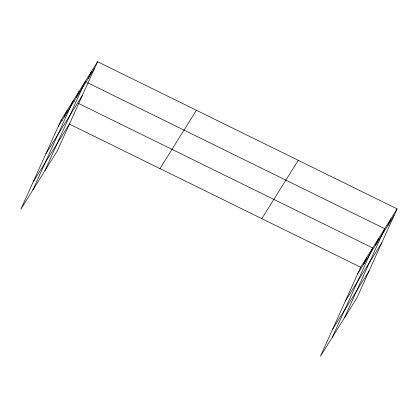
<?xml version="1.0" encoding="UTF-8"?>
<svg xmlns="http://www.w3.org/2000/svg" width="418" height="418" viewBox="0 0 418 418"><rect width="100%" height="100%" fill="white"/><g stroke="black" fill="none" stroke-linecap="round" stroke-linejoin="round"><path stroke-width="0.63" d="M97.572 61.712L61.122 120.034L20.9 209.115L57.35 150.788L97.572 61.712L397.1 208.885L356.878 297.966L320.428 356.288L360.65 267.212L397.1 208.885M64.121 117.092L67.136 110.409M32.928 189.866L73.15 100.79L74.315 101.36M76.149 97.843L79.164 91.166M44.956 170.622L85.178 81.541L86.343 82.111M88.36 78.307L91.375 71.624M363.644 264.265L366.664 257.587M332.456 337.044L372.678 247.963L78.38 103.361M375.677 245.021L378.692 238.338M344.484 317.795L384.706 228.714L87.503 82.686M387.888 225.48L390.903 218.802M58.107 126.711L94.557 68.39M45.828 153.908L82.278 95.581M33.179 181.924L69.628 123.597M159.963 168.6L196.418 110.279M261.804 218.64L298.253 160.319M357.63 273.889L394.085 215.568M345.357 301.08L381.806 242.759M332.707 329.097L369.157 270.775M61.122 120.034L62.282 120.609M69.263 124.036L360.65 267.212"/></g></svg>
